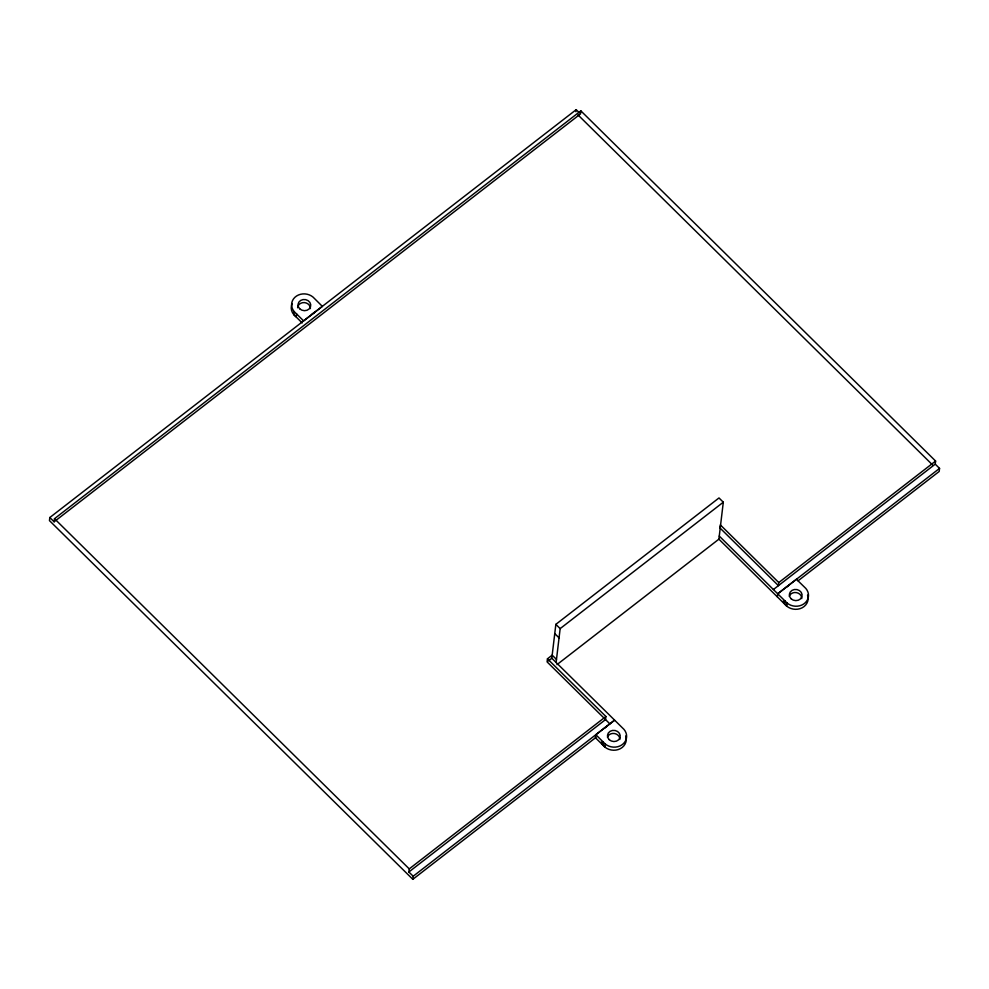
<?xml version="1.0" encoding="UTF-8"?>
<svg xmlns="http://www.w3.org/2000/svg" width="989" height="989" viewBox="0 0 989 989"><rect width="100%" height="100%" fill="white"/><g stroke="black" fill="none" stroke-linecap="round" stroke-linejoin="round"><path stroke-width="1.48" d="M579.418 112.87L576.179 109.68L49.821 517.531L49.45 520.61L412.821 879.32L595.897 737.46M49.821 517.531L54.123 521.784L54.494 518.706L580.852 110.855L935.606 461.059L935.235 464.138L773.398 589.531M294.228 311.622L303.611 320.881L322.34 306.367L314.527 298.567A12.795 11.188 6.8 0 0 296.613 295.971A12.795 11.188 6.8 0 0 294.228 311.622L293.857 314.7L302.201 322.933M296.576 313.76L296.218 316.839L293.857 314.7A12.795 11.188 6.8 0 1 292.212 303.536M412.821 879.32L413.192 876.242L408.877 871.989L409.248 868.898L605.911 716.518L547.461 658.81L552.171 655.163L556.486 659.416M575.932 111.732L576.179 109.68M580.852 110.855L580.494 113.933L54.123 521.784M547.461 658.81L547.09 661.901L609.854 723.849M548.277 660.986L551.813 658.241L555.855 624.356L718.991 497.949L723.305 502.202L718.892 539.166L556.968 664.633M556.115 662.494L560.157 628.621L723.305 502.202M413.192 876.242L614.565 720.202L595.835 734.716L595.477 737.794L604.86 747.054A12.795 11.188 6.8 0 0 620.35 748.673A12.795 11.188 6.8 0 0 625.666 735.989M595.835 734.716L605.219 743.975L604.86 747.054L602.709 744.754L603.08 741.676M605.911 716.518L605.54 719.596L408.877 871.989M720.202 525.901L719.967 527.953L778.417 585.649L778.776 582.57L935.606 461.059M777.342 596.874L777.713 593.783L939.55 468.39L935.235 464.138M807.543 595.069A12.795 11.188 6.8 0 1 802.227 607.753A12.795 11.188 6.8 0 1 786.725 606.133L784.586 603.834L784.957 600.743M719.263 536.087L787.096 603.055L786.725 606.133L718.892 539.166M939.55 468.39L939.179 471.469L798.036 580.84M312.128 314.218L314.502 312.215M777.713 593.783L796.442 579.282L804.354 586.996A12.795 11.188 6.8 0 1 805.145 602.857A12.795 11.188 6.8 0 1 787.096 603.055M786.304 587.194L788.863 585.377M604.44 728.114L606.986 726.297M578.009 114.922L932.59 464.966M720.326 524.875L778.776 582.57M555.855 624.356L560.157 628.621M554.742 633.603L559.057 637.856M551.813 658.241L622.489 727.916A12.795 11.188 6.8 0 1 623.268 743.777A12.795 11.188 6.8 0 1 605.219 743.975M54.494 518.706L409.248 868.898M783.177 601.139L784.586 603.834M601.3 742.059L602.709 744.754M607.394 737.164A6.404 5.6 6.8 0 1 614.602 733.541A6.404 5.6 6.8 0 1 619.868 739.451M789.271 596.243A6.404 5.6 6.8 0 1 796.479 592.621A6.404 5.6 6.8 0 1 801.745 598.53M297.627 307.752A6.404 5.6 6.8 0 1 304.291 302.585A6.404 5.6 6.8 0 1 310.385 308.605M609.137 739.599A6.404 5.6 6.8 0 0 619.942 737.806A6.404 5.6 6.8 0 0 612.475 730.438A6.404 5.6 6.8 0 0 609.137 739.599M791.015 598.679A6.404 5.6 6.8 0 0 801.819 596.886A6.404 5.6 6.8 0 0 794.352 589.518A6.404 5.6 6.8 0 0 791.015 598.679M299.667 308.741A6.404 5.6 6.8 0 0 310.472 306.949A6.404 5.6 6.8 0 0 303.005 299.58A6.404 5.6 6.8 0 0 299.667 308.741"/></g></svg>
